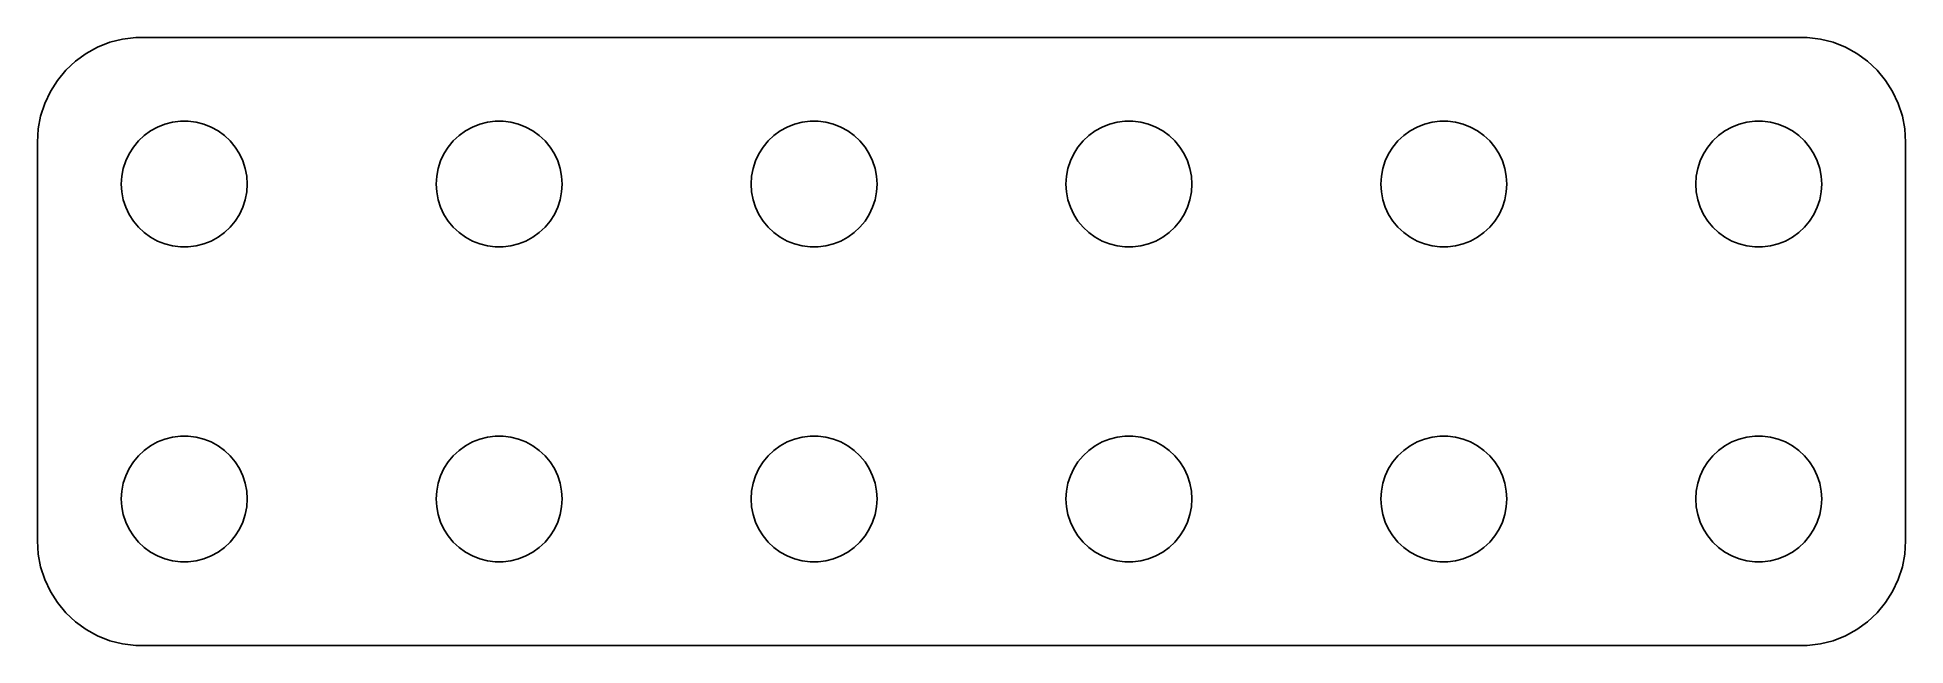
# Model space of a CAD drawing. Header units: metres. Extents: x -22.2 to 22.2, y -7.2 to 7.2.
import ezdxf

# ---------------------------------------------------------------- set-up
doc = ezdxf.new("R2010")
doc.units = ezdxf.units.M

msp = doc.modelspace()

# ---------------------------------------------------------------- linework, layer by layer
for p, q in [((-20.5225, 7.12764), (-20.8144, 7.01205)), ((-20.2184, 7.2057), (-20.5225, 7.12764)), ((-19.907, 7.24506), (-20.2184, 7.2057)), ((19.907, 7.24506), (-19.907, 7.24506)), ((20.2184, 7.2057), (19.907, 7.24506)), ((20.5225, 7.12764), (20.2184, 7.2057)), ((20.8144, 7.01205), (20.5225, 7.12764)), ((-21.3436, 6.67627), (-21.5724, 6.46136)), ((-21.0896, 6.86081), (-21.3436, 6.67627)), ((-20.8144, 7.01205), (-21.0896, 6.86081)), ((21.0896, 6.86081), (20.8144, 7.01205)), ((21.3436, 6.67627), (21.0896, 6.86081)), ((21.5724, 6.46136), (21.3436, 6.67627)), ((-21.5724, 6.46136), (-21.7725, 6.21945)), ((21.7725, 6.21945), (21.5724, 6.46136)), ((-21.9408, 5.95438), (-22.0744, 5.6703)), ((-21.7725, 6.21945), (-21.9408, 5.95438)), ((21.9408, 5.95438), (21.7725, 6.21945)), ((22.0744, 5.6703), (21.9408, 5.95438)), ((-22.1714, 5.37172), (-22.2303, 5.06332)), ((-22.0744, 5.6703), (-22.1714, 5.37172)), ((22.1714, 5.37172), (22.0744, 5.6703)), ((22.2303, 5.06332), (22.1714, 5.37172)), ((-22.2303, 5.06332), (-22.25, 4.75)), ((-19.8434, 4.77681), (-19.7061, 4.90576)), ((-19.7061, 4.90576), (-19.5537, 5.01648)), ((-19.5537, 5.01648), (-19.3887, 5.10724)), ((-19.3887, 5.10724), (-19.2135, 5.17657)), ((-19.2135, 5.17657), (-19.0311, 5.22342)), ((-19.0311, 5.22342), (-18.8442, 5.24704)), ((-18.8442, 5.24704), (-18.6558, 5.24704)), ((-18.6558, 5.24704), (-18.4689, 5.22342)), ((-18.4689, 5.22342), (-18.2865, 5.17657)), ((-18.2865, 5.17657), (-18.1113, 5.10724)), ((-18.1113, 5.10724), (-17.9463, 5.01648)), ((-17.9463, 5.01648), (-17.7939, 4.90576)), ((-17.7939, 4.90576), (-17.6565, 4.77681)), ((-12.3434, 4.77681), (-12.2061, 4.90576)), ((-12.2061, 4.90576), (-12.0537, 5.01648)), ((-12.0537, 5.01648), (-11.8887, 5.10724)), ((-11.8887, 5.10724), (-11.7135, 5.17657)), ((-11.7135, 5.17657), (-11.5311, 5.22342)), ((-11.5311, 5.22342), (-11.3442, 5.24704)), ((-11.3442, 5.24704), (-11.1558, 5.24704)), ((-11.1558, 5.24704), (-10.9689, 5.22342)), ((-10.9689, 5.22342), (-10.7865, 5.17657)), ((-10.7865, 5.17657), (-10.6113, 5.10724)), ((-10.6113, 5.10724), (-10.4463, 5.01648)), ((-10.4463, 5.01648), (-10.2939, 4.90576)), ((-10.2939, 4.90576), (-10.1565, 4.77681)), ((-4.84344, 4.77681), (-4.70613, 4.90576)), ((-4.70613, 4.90576), (-4.55373, 5.01648)), ((-4.55373, 5.01648), (-4.38866, 5.10724)), ((-4.38866, 5.10724), (-4.21352, 5.17657)), ((-4.21352, 5.17657), (-4.03107, 5.22342)), ((-4.03107, 5.22342), (-3.84418, 5.24704)), ((-3.84418, 5.24704), (-3.65581, 5.24704)), ((-3.65581, 5.24704), (-3.46892, 5.22342)), ((-3.46892, 5.22342), (-3.28647, 5.17657)), ((-3.28647, 5.17657), (-3.11133, 5.10724)), ((-3.11133, 5.10724), (-2.94626, 5.01648)), ((-2.94626, 5.01648), (-2.79385, 4.90576)), ((-2.79385, 4.90576), (-2.65654, 4.77681)), ((2.65654, 4.77681), (2.79385, 4.90576)), ((2.79385, 4.90576), (2.94626, 5.01648)), ((2.94626, 5.01648), (3.11133, 5.10724)), ((3.11133, 5.10724), (3.28647, 5.17657)), ((3.28647, 5.17657), (3.46892, 5.22342)), ((3.46892, 5.22342), (3.65581, 5.24704)), ((3.65581, 5.24704), (3.84418, 5.24704)), ((3.84418, 5.24704), (4.03107, 5.22342)), ((4.03107, 5.22342), (4.21352, 5.17657)), ((4.21352, 5.17657), (4.38866, 5.10724)), ((4.38866, 5.10724), (4.55373, 5.01648)), ((4.55373, 5.01648), (4.70613, 4.90576)), ((4.70613, 4.90576), (4.84344, 4.77681)), ((10.1565, 4.77681), (10.2939, 4.90576)), ((10.2939, 4.90576), (10.4463, 5.01648)), ((10.4463, 5.01648), (10.6113, 5.10724)), ((10.6113, 5.10724), (10.7865, 5.17657)), ((10.7865, 5.17657), (10.9689, 5.22342)), ((10.9689, 5.22342), (11.1558, 5.24704)), ((11.1558, 5.24704), (11.3442, 5.24704)), ((11.3442, 5.24704), (11.5311, 5.22342)), ((11.5311, 5.22342), (11.7135, 5.17657)), ((11.7135, 5.17657), (11.8887, 5.10724)), ((11.8887, 5.10724), (12.0537, 5.01648)), ((12.0537, 5.01648), (12.2061, 4.90576)), ((12.2061, 4.90576), (12.3434, 4.77681)), ((17.6565, 4.77681), (17.7939, 4.90576)), ((17.7939, 4.90576), (17.9463, 5.01648)), ((17.9463, 5.01648), (18.1113, 5.10724)), ((18.1113, 5.10724), (18.2865, 5.17657)), ((18.2865, 5.17657), (18.4689, 5.22342)), ((18.4689, 5.22342), (18.6558, 5.24704)), ((18.6558, 5.24704), (18.8442, 5.24704)), ((18.8442, 5.24704), (19.0311, 5.22342)), ((19.0311, 5.22342), (19.2135, 5.17657)), ((19.2135, 5.17657), (19.3887, 5.10724)), ((19.3887, 5.10724), (19.5537, 5.01648)), ((19.5537, 5.01648), (19.7061, 4.90576)), ((19.7061, 4.90576), (19.8434, 4.77681)), ((22.25, 4.75), (22.2303, 5.06332)), ((-22.25, 4.75), (-22.25, -4.75)), ((-20.1447, 4.30219), (-20.0645, 4.47263)), ((-20.0645, 4.47263), (-19.9635, 4.63167)), ((-19.9635, 4.63167), (-19.8434, 4.77681)), ((-17.6565, 4.77681), (-17.5365, 4.63167)), ((-17.5365, 4.63167), (-17.4355, 4.47263)), ((-17.4355, 4.47263), (-17.3553, 4.30219)), ((-12.6447, 4.30219), (-12.5645, 4.47263)), ((-12.5645, 4.47263), (-12.4635, 4.63167)), ((-12.4635, 4.63167), (-12.3434, 4.77681)), ((-10.1565, 4.77681), (-10.0365, 4.63167)), ((-10.0365, 4.63167), (-9.93553, 4.47263)), ((-9.93553, 4.47263), (-9.85533, 4.30219)), ((-5.14465, 4.30219), (-5.06445, 4.47263)), ((-5.06445, 4.47263), (-4.96352, 4.63167)), ((-4.96352, 4.63167), (-4.84344, 4.77681)), ((-2.65654, 4.77681), (-2.53647, 4.63167)), ((-2.53647, 4.63167), (-2.43553, 4.47263)), ((-2.43553, 4.47263), (-2.35533, 4.30219)), ((2.35533, 4.30219), (2.43553, 4.47263)), ((2.43553, 4.47263), (2.53647, 4.63167)), ((2.53647, 4.63167), (2.65654, 4.77681)), ((4.84344, 4.77681), (4.96352, 4.63167)), ((4.96352, 4.63167), (5.06445, 4.47263)), ((5.06445, 4.47263), (5.14465, 4.30219)), ((9.85533, 4.30219), (9.93553, 4.47263)), ((9.93553, 4.47263), (10.0365, 4.63167)), ((10.0365, 4.63167), (10.1565, 4.77681)), ((12.3434, 4.77681), (12.4635, 4.63167)), ((12.4635, 4.63167), (12.5645, 4.47263)), ((12.5645, 4.47263), (12.6447, 4.30219)), ((17.3553, 4.30219), (17.4355, 4.47263)), ((17.4355, 4.47263), (17.5365, 4.63167)), ((17.5365, 4.63167), (17.6565, 4.77681)), ((19.8434, 4.77681), (19.9635, 4.63167)), ((19.9635, 4.63167), (20.0645, 4.47263)), ((20.0645, 4.47263), (20.1447, 4.30219)), ((22.25, -4.75), (22.25, 4.75)), ((-20.2382, 3.93799), (-20.2029, 4.12303)), ((-20.2029, 4.12303), (-20.1447, 4.30219)), ((-17.3553, 4.30219), (-17.2971, 4.12303)), ((-17.2971, 4.12303), (-17.2618, 3.93799)), ((-12.7382, 3.93799), (-12.7029, 4.12303)), ((-12.7029, 4.12303), (-12.6447, 4.30219)), ((-9.85533, 4.30219), (-9.79712, 4.12303)), ((-9.79712, 4.12303), (-9.76183, 3.93799)), ((-5.23816, 3.93799), (-5.20287, 4.12303)), ((-5.20287, 4.12303), (-5.14465, 4.30219)), ((-2.35533, 4.30219), (-2.29712, 4.12303)), ((-2.29712, 4.12303), (-2.26183, 3.93799)), ((2.26183, 3.93799), (2.29712, 4.12303)), ((2.29712, 4.12303), (2.35533, 4.30219)), ((5.14465, 4.30219), (5.20287, 4.12303)), ((5.20287, 4.12303), (5.23816, 3.93799)), ((9.76183, 3.93799), (9.79712, 4.12303)), ((9.79712, 4.12303), (9.85533, 4.30219)), ((12.6447, 4.30219), (12.7029, 4.12303)), ((12.7029, 4.12303), (12.7382, 3.93799)), ((17.2618, 3.93799), (17.2971, 4.12303)), ((17.2971, 4.12303), (17.3553, 4.30219)), ((20.1447, 4.30219), (20.2029, 4.12303)), ((20.2029, 4.12303), (20.2382, 3.93799)), ((-20.25, 3.75), (-20.2382, 3.93799)), ((-20.2382, 3.562), (-20.25, 3.75)), ((-20.2029, 3.37695), (-20.2382, 3.562)), ((-17.2618, 3.562), (-17.2971, 3.37695)), ((-17.2618, 3.93799), (-17.25, 3.75)), ((-17.25, 3.75), (-17.2618, 3.562)), ((-12.75, 3.75), (-12.7382, 3.93799)), ((-12.7382, 3.562), (-12.75, 3.75)), ((-12.7029, 3.37695), (-12.7382, 3.562)), ((-9.76183, 3.562), (-9.79712, 3.37695)), ((-9.76183, 3.93799), (-9.75, 3.75)), ((-9.75, 3.75), (-9.76183, 3.562)), ((-5.25, 3.75), (-5.23816, 3.93799)), ((-5.23816, 3.562), (-5.25, 3.75)), ((-5.20287, 3.37695), (-5.23816, 3.562)), ((-2.26183, 3.562), (-2.29712, 3.37695)), ((-2.26183, 3.93799), (-2.25, 3.75)), ((-2.25, 3.75), (-2.26183, 3.562)), ((2.25, 3.75), (2.26183, 3.93799)), ((2.26183, 3.562), (2.25, 3.75)), ((2.29712, 3.37695), (2.26183, 3.562)), ((5.23816, 3.562), (5.20287, 3.37695)), ((5.23816, 3.93799), (5.25, 3.75)), ((5.25, 3.75), (5.23816, 3.562)), ((9.75, 3.75), (9.76183, 3.93799)), ((9.76183, 3.562), (9.75, 3.75)), ((9.79712, 3.37695), (9.76183, 3.562)), ((12.7382, 3.562), (12.7029, 3.37695)), ((12.7382, 3.93799), (12.75, 3.75)), ((12.75, 3.75), (12.7382, 3.562)), ((17.25, 3.75), (17.2618, 3.93799)), ((17.2618, 3.562), (17.25, 3.75)), ((17.2971, 3.37695), (17.2618, 3.562)), ((20.2382, 3.562), (20.2029, 3.37695)), ((20.2382, 3.93799), (20.25, 3.75)), ((20.25, 3.75), (20.2382, 3.562)), ((-20.1447, 3.1978), (-20.2029, 3.37695)), ((-20.0645, 3.02736), (-20.1447, 3.1978)), ((-17.3553, 3.1978), (-17.4355, 3.02736)), ((-17.2971, 3.37695), (-17.3553, 3.1978)), ((-12.6447, 3.1978), (-12.7029, 3.37695)), ((-12.5645, 3.02736), (-12.6447, 3.1978)), ((-9.85533, 3.1978), (-9.93553, 3.02736)), ((-9.79712, 3.37695), (-9.85533, 3.1978)), ((-5.14465, 3.1978), (-5.20287, 3.37695)), ((-5.06445, 3.02736), (-5.14465, 3.1978)), ((-2.35533, 3.1978), (-2.43553, 3.02736)), ((-2.29712, 3.37695), (-2.35533, 3.1978)), ((2.35533, 3.1978), (2.29712, 3.37695)), ((2.43553, 3.02736), (2.35533, 3.1978)), ((5.14465, 3.1978), (5.06445, 3.02736)), ((5.20287, 3.37695), (5.14465, 3.1978)), ((9.85533, 3.1978), (9.79712, 3.37695)), ((9.93553, 3.02736), (9.85533, 3.1978)), ((12.6447, 3.1978), (12.5645, 3.02736)), ((12.7029, 3.37695), (12.6447, 3.1978)), ((17.3553, 3.1978), (17.2971, 3.37695)), ((17.4355, 3.02736), (17.3553, 3.1978)), ((20.1447, 3.1978), (20.0645, 3.02736)), ((20.2029, 3.37695), (20.1447, 3.1978)), ((-19.9635, 2.86832), (-20.0645, 3.02736)), ((-19.8434, 2.72318), (-19.9635, 2.86832)), ((-19.7061, 2.59422), (-19.8434, 2.72318)), ((-17.6565, 2.72318), (-17.7939, 2.59422)), ((-17.5365, 2.86832), (-17.6565, 2.72318)), ((-17.4355, 3.02736), (-17.5365, 2.86832)), ((-12.4635, 2.86832), (-12.5645, 3.02736)), ((-12.3434, 2.72318), (-12.4635, 2.86832)), ((-12.2061, 2.59422), (-12.3434, 2.72318)), ((-10.1565, 2.72318), (-10.2939, 2.59422)), ((-10.0365, 2.86832), (-10.1565, 2.72318)), ((-9.93553, 3.02736), (-10.0365, 2.86832)), ((-4.96352, 2.86832), (-5.06445, 3.02736)), ((-4.84344, 2.72318), (-4.96352, 2.86832)), ((-4.70613, 2.59422), (-4.84344, 2.72318)), ((-2.65654, 2.72318), (-2.79385, 2.59422)), ((-2.53647, 2.86832), (-2.65654, 2.72318)), ((-2.43553, 3.02736), (-2.53647, 2.86832)), ((2.53647, 2.86832), (2.43553, 3.02736)), ((2.65654, 2.72318), (2.53647, 2.86832)), ((2.79385, 2.59422), (2.65654, 2.72318)), ((4.84344, 2.72318), (4.70613, 2.59422)), ((4.96352, 2.86832), (4.84344, 2.72318)), ((5.06445, 3.02736), (4.96352, 2.86832)), ((10.0365, 2.86832), (9.93553, 3.02736)), ((10.1565, 2.72318), (10.0365, 2.86832)), ((10.2939, 2.59422), (10.1565, 2.72318)), ((12.3434, 2.72318), (12.2061, 2.59422)), ((12.4635, 2.86832), (12.3434, 2.72318)), ((12.5645, 3.02736), (12.4635, 2.86832)), ((17.5365, 2.86832), (17.4355, 3.02736)), ((17.6565, 2.72318), (17.5365, 2.86832)), ((17.7939, 2.59422), (17.6565, 2.72318)), ((19.8434, 2.72318), (19.7061, 2.59422)), ((19.9635, 2.86832), (19.8434, 2.72318)), ((20.0645, 3.02736), (19.9635, 2.86832)), ((-19.5537, 2.48351), (-19.7061, 2.59422)), ((-19.3887, 2.39275), (-19.5537, 2.48351)), ((-19.2135, 2.32341), (-19.3887, 2.39275)), ((-19.0311, 2.27657), (-19.2135, 2.32341)), ((-18.8442, 2.25294), (-19.0311, 2.27657)), ((-18.6558, 2.25294), (-18.8442, 2.25294)), ((-18.4689, 2.27657), (-18.6558, 2.25294)), ((-18.2865, 2.32341), (-18.4689, 2.27657)), ((-18.1113, 2.39275), (-18.2865, 2.32341)), ((-17.9463, 2.48351), (-18.1113, 2.39275)), ((-17.7939, 2.59422), (-17.9463, 2.48351)), ((-12.0537, 2.48351), (-12.2061, 2.59422)), ((-11.8887, 2.39275), (-12.0537, 2.48351)), ((-11.7135, 2.32341), (-11.8887, 2.39275)), ((-11.5311, 2.27657), (-11.7135, 2.32341)), ((-11.3442, 2.25294), (-11.5311, 2.27657)), ((-11.1558, 2.25294), (-11.3442, 2.25294)), ((-10.9689, 2.27657), (-11.1558, 2.25294)), ((-10.7865, 2.32341), (-10.9689, 2.27657)), ((-10.6113, 2.39275), (-10.7865, 2.32341)), ((-10.4463, 2.48351), (-10.6113, 2.39275)), ((-10.2939, 2.59422), (-10.4463, 2.48351)), ((-4.55373, 2.48351), (-4.70613, 2.59422)), ((-4.38866, 2.39275), (-4.55373, 2.48351)), ((-4.21352, 2.32341), (-4.38866, 2.39275)), ((-4.03107, 2.27657), (-4.21352, 2.32341)), ((-3.84418, 2.25294), (-4.03107, 2.27657)), ((-3.65581, 2.25294), (-3.84418, 2.25294)), ((-3.46892, 2.27657), (-3.65581, 2.25294)), ((-3.28647, 2.32341), (-3.46892, 2.27657)), ((-3.11133, 2.39275), (-3.28647, 2.32341)), ((-2.94626, 2.48351), (-3.11133, 2.39275)), ((-2.79385, 2.59422), (-2.94626, 2.48351)), ((2.94626, 2.48351), (2.79385, 2.59422)), ((3.11133, 2.39275), (2.94626, 2.48351)), ((3.28647, 2.32341), (3.11133, 2.39275)), ((3.46892, 2.27657), (3.28647, 2.32341)), ((3.65581, 2.25294), (3.46892, 2.27657)), ((3.84418, 2.25294), (3.65581, 2.25294)), ((4.03107, 2.27657), (3.84418, 2.25294)), ((4.21352, 2.32341), (4.03107, 2.27657)), ((4.38866, 2.39275), (4.21352, 2.32341)), ((4.55373, 2.48351), (4.38866, 2.39275)), ((4.70613, 2.59422), (4.55373, 2.48351)), ((10.4463, 2.48351), (10.2939, 2.59422)), ((10.6113, 2.39275), (10.4463, 2.48351)), ((10.7865, 2.32341), (10.6113, 2.39275)), ((10.9689, 2.27657), (10.7865, 2.32341)), ((11.1558, 2.25294), (10.9689, 2.27657)), ((11.3442, 2.25294), (11.1558, 2.25294)), ((11.5311, 2.27657), (11.3442, 2.25294)), ((11.7135, 2.32341), (11.5311, 2.27657)), ((11.8887, 2.39275), (11.7135, 2.32341)), ((12.0537, 2.48351), (11.8887, 2.39275)), ((12.2061, 2.59422), (12.0537, 2.48351)), ((17.9463, 2.48351), (17.7939, 2.59422)), ((18.1113, 2.39275), (17.9463, 2.48351)), ((18.2865, 2.32341), (18.1113, 2.39275)), ((18.4689, 2.27657), (18.2865, 2.32341)), ((18.6558, 2.25294), (18.4689, 2.27657)), ((18.8442, 2.25294), (18.6558, 2.25294)), ((19.0311, 2.27657), (18.8442, 2.25294)), ((19.2135, 2.32341), (19.0311, 2.27657)), ((19.3887, 2.39275), (19.2135, 2.32341)), ((19.5537, 2.48351), (19.3887, 2.39275)), ((19.7061, 2.59422), (19.5537, 2.48351)), ((-19.8434, -2.72318), (-19.7061, -2.59422)), ((-19.7061, -2.59422), (-19.5537, -2.48351)), ((-19.5537, -2.48351), (-19.3887, -2.39275)), ((-19.3887, -2.39275), (-19.2135, -2.32341)), ((-19.2135, -2.32341), (-19.0311, -2.27657)), ((-19.0311, -2.27657), (-18.8442, -2.25294)), ((-18.8442, -2.25294), (-18.6558, -2.25294)), ((-18.6558, -2.25294), (-18.4689, -2.27657)), ((-18.4689, -2.27657), (-18.2865, -2.32341)), ((-18.2865, -2.32341), (-18.1113, -2.39275)), ((-18.1113, -2.39275), (-17.9463, -2.48351)), ((-17.9463, -2.48351), (-17.7939, -2.59422)), ((-17.7939, -2.59422), (-17.6565, -2.72318)), ((-12.3434, -2.72318), (-12.2061, -2.59422)), ((-12.2061, -2.59422), (-12.0537, -2.48351)), ((-12.0537, -2.48351), (-11.8887, -2.39275)), ((-11.8887, -2.39275), (-11.7135, -2.32341)), ((-11.7135, -2.32341), (-11.5311, -2.27657)), ((-11.5311, -2.27657), (-11.3442, -2.25294)), ((-11.3442, -2.25294), (-11.1558, -2.25294)), ((-11.1558, -2.25294), (-10.9689, -2.27657)), ((-10.9689, -2.27657), (-10.7865, -2.32341)), ((-10.7865, -2.32341), (-10.6113, -2.39275)), ((-10.6113, -2.39275), (-10.4463, -2.48351)), ((-10.4463, -2.48351), (-10.2939, -2.59422)), ((-10.2939, -2.59422), (-10.1565, -2.72318)), ((-4.84344, -2.72318), (-4.70613, -2.59422)), ((-4.70613, -2.59422), (-4.55373, -2.48351)), ((-4.55373, -2.48351), (-4.38866, -2.39275)), ((-4.38866, -2.39275), (-4.21352, -2.32341)), ((-4.21352, -2.32341), (-4.03107, -2.27657)), ((-4.03107, -2.27657), (-3.84418, -2.25294)), ((-3.84418, -2.25294), (-3.65581, -2.25294)), ((-3.65581, -2.25294), (-3.46892, -2.27657)), ((-3.46892, -2.27657), (-3.28647, -2.32341)), ((-3.28647, -2.32341), (-3.11133, -2.39275)), ((-3.11133, -2.39275), (-2.94626, -2.48351)), ((-2.94626, -2.48351), (-2.79385, -2.59422)), ((-2.79385, -2.59422), (-2.65654, -2.72318)), ((2.65654, -2.72318), (2.79385, -2.59422)), ((2.79385, -2.59422), (2.94626, -2.48351)), ((2.94626, -2.48351), (3.11133, -2.39275)), ((3.11133, -2.39275), (3.28647, -2.32341)), ((3.28647, -2.32341), (3.46892, -2.27657)), ((3.46892, -2.27657), (3.65581, -2.25294)), ((3.65581, -2.25294), (3.84418, -2.25294)), ((3.84418, -2.25294), (4.03107, -2.27657)), ((4.03107, -2.27657), (4.21352, -2.32341)), ((4.21352, -2.32341), (4.38866, -2.39275)), ((4.38866, -2.39275), (4.55373, -2.48351)), ((4.55373, -2.48351), (4.70613, -2.59422)), ((4.70613, -2.59422), (4.84344, -2.72318)), ((10.1565, -2.72318), (10.2939, -2.59422)), ((10.2939, -2.59422), (10.4463, -2.48351)), ((10.4463, -2.48351), (10.6113, -2.39275)), ((10.6113, -2.39275), (10.7865, -2.32341)), ((10.7865, -2.32341), (10.9689, -2.27657)), ((10.9689, -2.27657), (11.1558, -2.25294)), ((11.1558, -2.25294), (11.3442, -2.25294)), ((11.3442, -2.25294), (11.5311, -2.27657)), ((11.5311, -2.27657), (11.7135, -2.32341)), ((11.7135, -2.32341), (11.8887, -2.39275)), ((11.8887, -2.39275), (12.0537, -2.48351)), ((12.0537, -2.48351), (12.2061, -2.59422)), ((12.2061, -2.59422), (12.3434, -2.72318)), ((17.6565, -2.72318), (17.7939, -2.59422)), ((17.7939, -2.59422), (17.9463, -2.48351)), ((17.9463, -2.48351), (18.1113, -2.39275)), ((18.1113, -2.39275), (18.2865, -2.32341)), ((18.2865, -2.32341), (18.4689, -2.27657)), ((18.4689, -2.27657), (18.6558, -2.25294)), ((18.6558, -2.25294), (18.8442, -2.25294)), ((18.8442, -2.25294), (19.0311, -2.27657)), ((19.0311, -2.27657), (19.2135, -2.32341)), ((19.2135, -2.32341), (19.3887, -2.39275)), ((19.3887, -2.39275), (19.5537, -2.48351)), ((19.5537, -2.48351), (19.7061, -2.59422)), ((19.7061, -2.59422), (19.8434, -2.72318)), ((-20.1447, -3.1978), (-20.0645, -3.02736)), ((-20.0645, -3.02736), (-19.9635, -2.86832)), ((-19.9635, -2.86832), (-19.8434, -2.72318)), ((-17.6565, -2.72318), (-17.5365, -2.86832)), ((-17.5365, -2.86832), (-17.4355, -3.02736)), ((-17.4355, -3.02736), (-17.3553, -3.1978)), ((-12.6447, -3.1978), (-12.5645, -3.02736)), ((-12.5645, -3.02736), (-12.4635, -2.86832)), ((-12.4635, -2.86832), (-12.3434, -2.72318)), ((-10.1565, -2.72318), (-10.0365, -2.86832)), ((-10.0365, -2.86832), (-9.93553, -3.02736)), ((-9.93553, -3.02736), (-9.85533, -3.1978)), ((-5.14465, -3.1978), (-5.06445, -3.02736)), ((-5.06445, -3.02736), (-4.96352, -2.86832)), ((-4.96352, -2.86832), (-4.84344, -2.72318)), ((-2.65654, -2.72318), (-2.53647, -2.86832)), ((-2.53647, -2.86832), (-2.43553, -3.02736)), ((-2.43553, -3.02736), (-2.35533, -3.1978)), ((2.35533, -3.1978), (2.43553, -3.02736)), ((2.43553, -3.02736), (2.53647, -2.86832)), ((2.53647, -2.86832), (2.65654, -2.72318)), ((4.84344, -2.72318), (4.96352, -2.86832)), ((4.96352, -2.86832), (5.06445, -3.02736)), ((5.06445, -3.02736), (5.14465, -3.1978)), ((9.85533, -3.1978), (9.93553, -3.02736)), ((9.93553, -3.02736), (10.0365, -2.86832)), ((10.0365, -2.86832), (10.1565, -2.72318)), ((12.3434, -2.72318), (12.4635, -2.86832)), ((12.4635, -2.86832), (12.5645, -3.02736)), ((12.5645, -3.02736), (12.6447, -3.1978)), ((17.3553, -3.1978), (17.4355, -3.02736)), ((17.4355, -3.02736), (17.5365, -2.86832)), ((17.5365, -2.86832), (17.6565, -2.72318)), ((19.8434, -2.72318), (19.9635, -2.86832)), ((19.9635, -2.86832), (20.0645, -3.02736)), ((20.0645, -3.02736), (20.1447, -3.1978)), ((-20.2382, -3.562), (-20.2029, -3.37695)), ((-20.2029, -3.37695), (-20.1447, -3.1978)), ((-17.3553, -3.1978), (-17.2971, -3.37695)), ((-17.2971, -3.37695), (-17.2618, -3.562)), ((-12.7382, -3.562), (-12.7029, -3.37695)), ((-12.7029, -3.37695), (-12.6447, -3.1978)), ((-9.85533, -3.1978), (-9.79712, -3.37695)), ((-9.79712, -3.37695), (-9.76183, -3.562)), ((-5.23816, -3.562), (-5.20287, -3.37695)), ((-5.20287, -3.37695), (-5.14465, -3.1978)), ((-2.35533, -3.1978), (-2.29712, -3.37695)), ((-2.29712, -3.37695), (-2.26183, -3.562)), ((2.26183, -3.562), (2.29712, -3.37695)), ((2.29712, -3.37695), (2.35533, -3.1978)), ((5.14465, -3.1978), (5.20287, -3.37695)), ((5.20287, -3.37695), (5.23816, -3.562)), ((9.76183, -3.562), (9.79712, -3.37695)), ((9.79712, -3.37695), (9.85533, -3.1978)), ((12.6447, -3.1978), (12.7029, -3.37695)), ((12.7029, -3.37695), (12.7382, -3.562)), ((17.2618, -3.562), (17.2971, -3.37695)), ((17.2971, -3.37695), (17.3553, -3.1978)), ((20.1447, -3.1978), (20.2029, -3.37695)), ((20.2029, -3.37695), (20.2382, -3.562)), ((-20.25, -3.75), (-20.2382, -3.562)), ((-20.2382, -3.93799), (-20.25, -3.75)), ((-20.2029, -4.12303), (-20.2382, -3.93799)), ((-17.2618, -3.93799), (-17.2971, -4.12303)), ((-17.2618, -3.562), (-17.25, -3.75)), ((-17.25, -3.75), (-17.2618, -3.93799)), ((-12.75, -3.75), (-12.7382, -3.562)), ((-12.7382, -3.93799), (-12.75, -3.75)), ((-12.7029, -4.12303), (-12.7382, -3.93799)), ((-9.76183, -3.93799), (-9.79712, -4.12303)), ((-9.76183, -3.562), (-9.75, -3.75)), ((-9.75, -3.75), (-9.76183, -3.93799)), ((-5.25, -3.75), (-5.23816, -3.562)), ((-5.23816, -3.93799), (-5.25, -3.75)), ((-5.20287, -4.12303), (-5.23816, -3.93799)), ((-2.26183, -3.93799), (-2.29712, -4.12303)), ((-2.26183, -3.562), (-2.25, -3.75)), ((-2.25, -3.75), (-2.26183, -3.93799)), ((2.25, -3.75), (2.26183, -3.562)), ((2.26183, -3.93799), (2.25, -3.75)), ((2.29712, -4.12303), (2.26183, -3.93799)), ((5.23816, -3.93799), (5.20287, -4.12303)), ((5.23816, -3.562), (5.25, -3.75)), ((5.25, -3.75), (5.23816, -3.93799)), ((9.75, -3.75), (9.76183, -3.562)), ((9.76183, -3.93799), (9.75, -3.75)), ((9.79712, -4.12303), (9.76183, -3.93799)), ((12.7382, -3.93799), (12.7029, -4.12303)), ((12.7382, -3.562), (12.75, -3.75)), ((12.75, -3.75), (12.7382, -3.93799)), ((17.25, -3.75), (17.2618, -3.562)), ((17.2618, -3.93799), (17.25, -3.75)), ((17.2971, -4.12303), (17.2618, -3.93799)), ((20.2382, -3.93799), (20.2029, -4.12303)), ((20.2382, -3.562), (20.25, -3.75)), ((20.25, -3.75), (20.2382, -3.93799)), ((-20.1447, -4.30219), (-20.2029, -4.12303)), ((-20.0645, -4.47263), (-20.1447, -4.30219)), ((-17.3553, -4.30219), (-17.4355, -4.47263)), ((-17.2971, -4.12303), (-17.3553, -4.30219)), ((-12.6447, -4.30219), (-12.7029, -4.12303)), ((-12.5645, -4.47263), (-12.6447, -4.30219)), ((-9.85533, -4.30219), (-9.93553, -4.47263)), ((-9.79712, -4.12303), (-9.85533, -4.30219)), ((-5.14465, -4.30219), (-5.20287, -4.12303)), ((-5.06445, -4.47263), (-5.14465, -4.30219)), ((-2.35533, -4.30219), (-2.43553, -4.47263)), ((-2.29712, -4.12303), (-2.35533, -4.30219)), ((2.35533, -4.30219), (2.29712, -4.12303)), ((2.43553, -4.47263), (2.35533, -4.30219)), ((5.14465, -4.30219), (5.06445, -4.47263)), ((5.20287, -4.12303), (5.14465, -4.30219)), ((9.85533, -4.30219), (9.79712, -4.12303)), ((9.93553, -4.47263), (9.85533, -4.30219)), ((12.6447, -4.30219), (12.5645, -4.47263)), ((12.7029, -4.12303), (12.6447, -4.30219)), ((17.3553, -4.30219), (17.2971, -4.12303)), ((17.4355, -4.47263), (17.3553, -4.30219)), ((20.1447, -4.30219), (20.0645, -4.47263)), ((20.2029, -4.12303), (20.1447, -4.30219)), ((-22.25, -4.75), (-22.2303, -5.06332)), ((-19.9635, -4.63167), (-20.0645, -4.47263)), ((-19.8434, -4.77681), (-19.9635, -4.63167)), ((-19.7061, -4.90576), (-19.8434, -4.77681)), ((-17.6565, -4.77681), (-17.7939, -4.90576)), ((-17.5365, -4.63167), (-17.6565, -4.77681)), ((-17.4355, -4.47263), (-17.5365, -4.63167)), ((-12.4635, -4.63167), (-12.5645, -4.47263)), ((-12.3434, -4.77681), (-12.4635, -4.63167)), ((-12.2061, -4.90576), (-12.3434, -4.77681)), ((-10.1565, -4.77681), (-10.2939, -4.90576)), ((-10.0365, -4.63167), (-10.1565, -4.77681)), ((-9.93553, -4.47263), (-10.0365, -4.63167)), ((-4.96352, -4.63167), (-5.06445, -4.47263)), ((-4.84344, -4.77681), (-4.96352, -4.63167)), ((-4.70613, -4.90576), (-4.84344, -4.77681)), ((-2.65654, -4.77681), (-2.79385, -4.90576)), ((-2.53647, -4.63167), (-2.65654, -4.77681)), ((-2.43553, -4.47263), (-2.53647, -4.63167)), ((2.53647, -4.63167), (2.43553, -4.47263)), ((2.65654, -4.77681), (2.53647, -4.63167)), ((2.79385, -4.90576), (2.65654, -4.77681)), ((4.84344, -4.77681), (4.70613, -4.90576)), ((4.96352, -4.63167), (4.84344, -4.77681)), ((5.06445, -4.47263), (4.96352, -4.63167)), ((10.0365, -4.63167), (9.93553, -4.47263)), ((10.1565, -4.77681), (10.0365, -4.63167)), ((10.2939, -4.90576), (10.1565, -4.77681)), ((12.3434, -4.77681), (12.2061, -4.90576)), ((12.4635, -4.63167), (12.3434, -4.77681)), ((12.5645, -4.47263), (12.4635, -4.63167)), ((17.5365, -4.63167), (17.4355, -4.47263)), ((17.6565, -4.77681), (17.5365, -4.63167)), ((17.7939, -4.90576), (17.6565, -4.77681)), ((19.8434, -4.77681), (19.7061, -4.90576)), ((19.9635, -4.63167), (19.8434, -4.77681)), ((20.0645, -4.47263), (19.9635, -4.63167)), ((22.2303, -5.06332), (22.25, -4.75)), ((-22.2303, -5.06332), (-22.1714, -5.37172)), ((-19.5537, -5.01648), (-19.7061, -4.90576)), ((-19.3887, -5.10724), (-19.5537, -5.01648)), ((-19.2135, -5.17657), (-19.3887, -5.10724)), ((-19.0311, -5.22342), (-19.2135, -5.17657)), ((-18.8442, -5.24704), (-19.0311, -5.22342)), ((-18.6558, -5.24704), (-18.8442, -5.24704)), ((-18.4689, -5.22342), (-18.6558, -5.24704)), ((-18.2865, -5.17657), (-18.4689, -5.22342)), ((-18.1113, -5.10724), (-18.2865, -5.17657)), ((-17.9463, -5.01648), (-18.1113, -5.10724)), ((-17.7939, -4.90576), (-17.9463, -5.01648)), ((-12.0537, -5.01648), (-12.2061, -4.90576)), ((-11.8887, -5.10724), (-12.0537, -5.01648)), ((-11.7135, -5.17657), (-11.8887, -5.10724)), ((-11.5311, -5.22342), (-11.7135, -5.17657)), ((-11.3442, -5.24704), (-11.5311, -5.22342)), ((-11.1558, -5.24704), (-11.3442, -5.24704)), ((-10.9689, -5.22342), (-11.1558, -5.24704)), ((-10.7865, -5.17657), (-10.9689, -5.22342)), ((-10.6113, -5.10724), (-10.7865, -5.17657)), ((-10.4463, -5.01648), (-10.6113, -5.10724)), ((-10.2939, -4.90576), (-10.4463, -5.01648)), ((-4.55373, -5.01648), (-4.70613, -4.90576)), ((-4.38866, -5.10724), (-4.55373, -5.01648)), ((-4.21352, -5.17657), (-4.38866, -5.10724)), ((-4.03107, -5.22342), (-4.21352, -5.17657)), ((-3.84418, -5.24704), (-4.03107, -5.22342)), ((-3.65581, -5.24704), (-3.84418, -5.24704)), ((-3.46892, -5.22342), (-3.65581, -5.24704)), ((-3.28647, -5.17657), (-3.46892, -5.22342)), ((-3.11133, -5.10724), (-3.28647, -5.17657)), ((-2.94626, -5.01648), (-3.11133, -5.10724)), ((-2.79385, -4.90576), (-2.94626, -5.01648)), ((2.94626, -5.01648), (2.79385, -4.90576)), ((3.11133, -5.10724), (2.94626, -5.01648)), ((3.28647, -5.17657), (3.11133, -5.10724)), ((3.46892, -5.22342), (3.28647, -5.17657)), ((3.65581, -5.24704), (3.46892, -5.22342)), ((3.84418, -5.24704), (3.65581, -5.24704)), ((4.03107, -5.22342), (3.84418, -5.24704)), ((4.21352, -5.17657), (4.03107, -5.22342)), ((4.38866, -5.10724), (4.21352, -5.17657)), ((4.55373, -5.01648), (4.38866, -5.10724)), ((4.70613, -4.90576), (4.55373, -5.01648)), ((10.4463, -5.01648), (10.2939, -4.90576)), ((10.6113, -5.10724), (10.4463, -5.01648)), ((10.7865, -5.17657), (10.6113, -5.10724)), ((10.9689, -5.22342), (10.7865, -5.17657)), ((11.1558, -5.24704), (10.9689, -5.22342)), ((11.3442, -5.24704), (11.1558, -5.24704)), ((11.5311, -5.22342), (11.3442, -5.24704)), ((11.7135, -5.17657), (11.5311, -5.22342)), ((11.8887, -5.10724), (11.7135, -5.17657)), ((12.0537, -5.01648), (11.8887, -5.10724)), ((12.2061, -4.90576), (12.0537, -5.01648)), ((17.9463, -5.01648), (17.7939, -4.90576)), ((18.1113, -5.10724), (17.9463, -5.01648)), ((18.2865, -5.17657), (18.1113, -5.10724)), ((18.4689, -5.22342), (18.2865, -5.17657)), ((18.6558, -5.24704), (18.4689, -5.22342)), ((18.8442, -5.24704), (18.6558, -5.24704)), ((19.0311, -5.22342), (18.8442, -5.24704)), ((19.2135, -5.17657), (19.0311, -5.22342)), ((19.3887, -5.10724), (19.2135, -5.17657)), ((19.5537, -5.01648), (19.3887, -5.10724)), ((19.7061, -4.90576), (19.5537, -5.01648)), ((22.1714, -5.37172), (22.2303, -5.06332)), ((-22.1714, -5.37172), (-22.0744, -5.6703)), ((-22.0744, -5.6703), (-21.9408, -5.95438)), ((21.9408, -5.95438), (22.0744, -5.6703)), ((22.0744, -5.6703), (22.1714, -5.37172)), ((-21.9408, -5.95438), (-21.7725, -6.21945)), ((-21.7725, -6.21945), (-21.5724, -6.46136)), ((21.5724, -6.46136), (21.7725, -6.21945)), ((21.7725, -6.21945), (21.9408, -5.95438)), ((-21.5724, -6.46136), (-21.3436, -6.67627)), ((21.3436, -6.67627), (21.5724, -6.46136)), ((-21.3436, -6.67627), (-21.0896, -6.86081)), ((-21.0896, -6.86081), (-20.8144, -7.01205)), ((-20.8144, -7.01205), (-20.5225, -7.12764)), ((20.5225, -7.12764), (20.8144, -7.01205)), ((20.8144, -7.01205), (21.0896, -6.86081)), ((21.0896, -6.86081), (21.3436, -6.67627)), ((-20.5225, -7.12764), (-20.2184, -7.2057)), ((-20.2184, -7.2057), (-19.907, -7.24506)), ((-19.907, -7.24506), (19.907, -7.24506)), ((19.907, -7.24506), (20.2184, -7.2057)), ((20.2184, -7.2057), (20.5225, -7.12764))]:
    msp.add_line(p, q)

doc.saveas('drawing.dxf')
